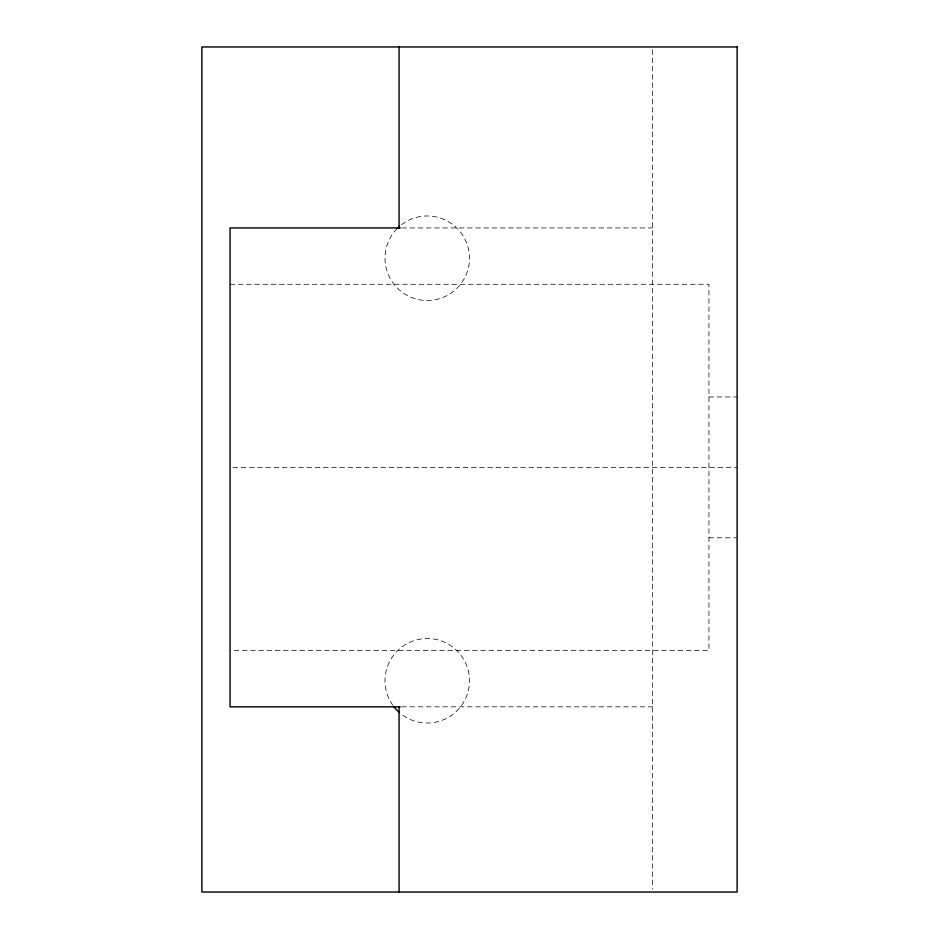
<?xml version="1.0" encoding="UTF-8"?>
<svg xmlns="http://www.w3.org/2000/svg" width="939" height="939" viewBox="0 0 939 939"><rect width="100%" height="100%" fill="white"/><g stroke="black" fill="none" stroke-linecap="round" stroke-linejoin="round"><path stroke-width="0.7" stroke-dasharray="4.7 3.52" d="M401.716 227.942L652.605 227.942M230.055 284.282L708.945 284.282L708.945 650.492L230.055 650.492M708.945 396.962L737.115 396.962M232.989 467.387L737.115 467.387M708.945 537.812L737.115 537.812M401.716 706.832L652.605 706.832M652.605 49.873L652.605 889.127M401.516 224.703A42.255 42.255 0 0 1 468.854 250.889A42.255 42.255 0 0 1 414.533 298.52A42.255 42.255 0 0 1 397.361 228.341M392.889 705.377A42.255 42.255 0 0 1 419.005 639.33A42.255 42.255 0 0 1 468.397 690.376A42.255 42.255 0 0 1 401.516 714.297"/><path stroke-width="1.41" d="M400.249 227.942L230.055 227.942L230.055 706.832L400.249 706.832M399.075 46.95L399.075 227.942M399.075 706.832L399.075 892.05M397.361 228.341A42.255 42.255 0 0 1 399.38 226.463M399.38 712.537A42.255 42.255 0 0 1 393.723 706.504M737.115 46.95L201.885 46.95L201.885 892.05L737.115 892.05L737.115 46.95"/></g></svg>
